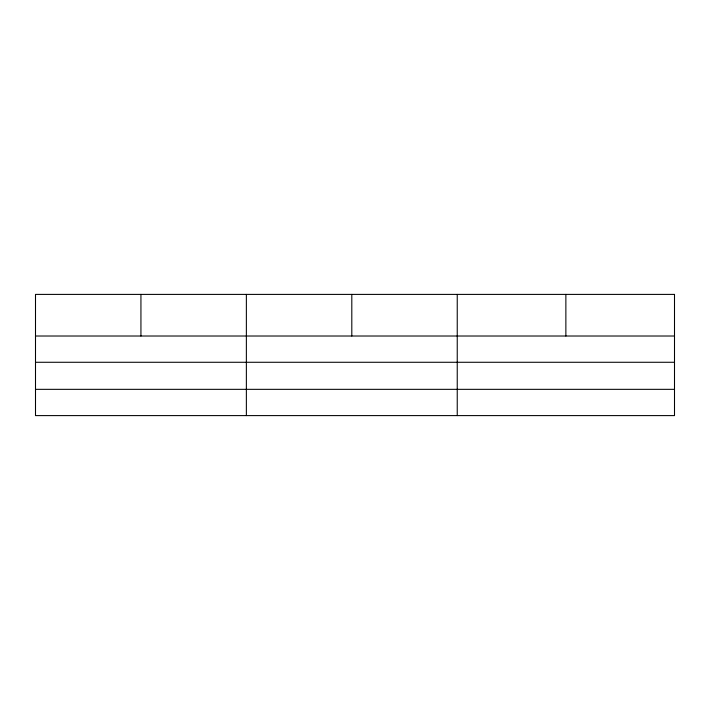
<?xml version="1.0" encoding="UTF-8"?>
<svg xmlns="http://www.w3.org/2000/svg" width="710" height="710" viewBox="0 0 710 710"><rect width="100%" height="100%" fill="white"/><g stroke="black" fill="none" stroke-linecap="round" stroke-linejoin="round"><path stroke-width="1.06" d="M35.5 336.016L674.5 336.016M35.5 362.277L674.5 362.277M35.5 389.337L674.5 389.337M565.87 294.401L565.87 336.016M457.24 294.401L457.24 415.598M351.805 294.401L351.805 336.016M246.37 294.401L246.37 415.598M140.935 294.401L140.935 336.016M674.5 294.401L35.5 294.401L35.5 415.598L674.5 415.598L674.5 294.401"/></g></svg>
